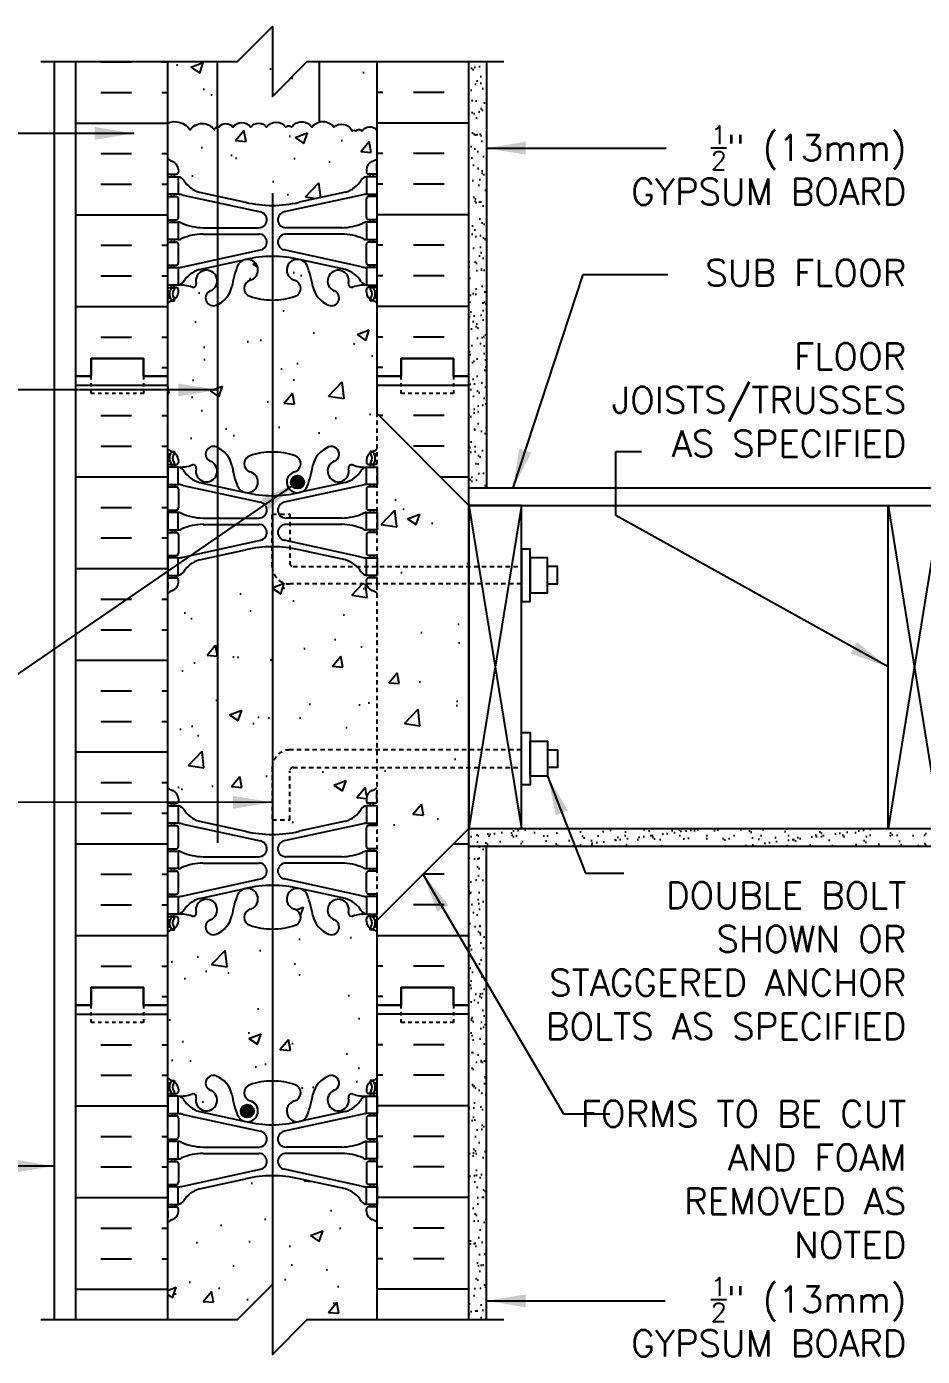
# Model space of a CAD drawing. Header units: inches. Extents: x 83.5 to 145.7, y 50.8 to 140.6.
# Drawn here: x 98.85 to 124.49, y 85.54 to 123.6 of the extents above; entities that cross this region are included whole.
import ezdxf

# ---------------------------------------------------------------- set-up
doc = ezdxf.new("R2010")
doc.units = ezdxf.units.IN
doc.header["$MEASUREMENT"] = 0
doc.linetypes.add('DASHED2', pattern=[0.375, 0.25, -0.125])
doc.linetypes.add('HIDDEN2', pattern=[0.1875, 0.125, -0.0625])
for name, color, linetype in [('HATCH', 12, 'Continuous'), ('LINE15', 9, 'Continuous'), ('LINE18', 9, 'Continuous'), ('line25', 2, 'Continuous'), ('LINE3', 3, 'Continuous'), ('LINE50', 5, 'Continuous'), ('LINE9', 9, 'Continuous'), ('TEXT', 4, 'Continuous'), ('Web_Edge', 9, 'Continuous')]:
    doc.layers.add(name, color=color, linetype=linetype)
doc.styles.add('DIM', font='romans.shx', dxfattribs={"width": 0.7})
doc.styles.add('ROMANS', font='romans.shx', dxfattribs={"height": 0.75})
doc.dimstyles.new('ext_12', dxfattribs={"dimscale": 12, "dimtxt": 0.09375, "dimasz": 0.09375, "dimexe": 0.09375, "dimexo": 0.0625, "dimgap": 0.0625, "dimtad": 1, "dimdec": 1, "dimzin": 3, "dimdsep": 46, "dimlunit": 4, "dimtxsty": 'DIM', "dimcen": 0.09, "dimdle": 0.09375, "dimclrt": 4, "dimadec": 0, "dimazin": 0, "dimtfac": 1, "dimtdec": 1, "dimtmove": 2, "dimatfit": 3, "dimfxl": 1, "dimfrac": 2, "dimtolj": 1, "dimtzin": 0, "dimarcsym": 0})
pattern_1 = [(37.5, (0.42094, -19.7212), (-0.0157483, 0.48170594), [0, -0.38, 0, -0.425, 0, -0.40625]), (7.5, (0.42094, -19.7212), (0.4424442, 0.7055365), [0, -0.205, 0, -0.3425, 0, -0.13125]), (327.5, (0.11344, -19.7212), (0.7785355, 0.0014148), [0, -0.125, 0, -0.45, 0, -0.5875]), (317.5, (0.11344, -19.7212), (0.7515317, 0.219419), [0, -0.0625, 0, -0.295, 0, -0.3375])]

msp = doc.modelspace()

# ---------------------------------------------------------------- hatches: boundary and pattern name
at = {"layer": 'HATCH'}
h = msp.add_hatch(dxfattribs=at)
h.set_pattern_fill('AR-CONC', color=256, scale=0.5)
h.paths.add_polyline_path([(108.421, 119.208, -0.188973), (108.577, 119.303), (108.682, 119.303), (108.682, 119.373), (108.635, 119.373, -0.414214), (108.572, 119.435), (108.572, 119.503, -0.317837), (108.739, 119.739, 0.082415), (108.882, 119.818), (108.882, 120.624, 0.535137), (108.446, 120.609, 0.520567), (108.275, 120.609, 0.520567), (108.165, 120.609, 0.520567), (107.639, 120.72, 0.520567), (107.014, 120.72, 0.520567), (106.427, 120.72, 0.520567), (106.268, 120.72, 0.520567), (105.717, 120.72, 0.520567), (105.264, 120.72, 0.520567), (104.75, 120.72, 0.520567), (104.346, 120.72, 0.520567), (104.224, 120.646, 0.520567), (103.526, 120.646, 0.34551), (102.882, 120.842), (102.882, 119.818, 0.082415), (103.025, 119.739, -0.317837), (103.192, 119.503), (103.192, 119.435, -0.414214), (103.13, 119.373), (103.082, 119.373), (103.082, 119.303), (103.187, 119.303, -0.188973), (103.343, 119.208, 0.196323), (103.792, 118.862), (105.114, 118.571, 0.057795), (105.882, 118.482, 0.057795), (106.65, 118.571), (107.972, 118.862, 0.196323)])
h.paths.add_polyline_path([(105.882, 123.599), (104.882, 122.599), (102.882, 122.599), (102.882, 120.842, -0.34551), (103.526, 120.646, -0.520567), (104.224, 120.646, -0.520567), (104.346, 120.72, -0.520567), (104.75, 120.72, -0.520567), (105.264, 120.72, -0.520567), (105.717, 120.72, -0.520567), (106.268, 120.72, -0.520567), (106.427, 120.72, -0.520567), (107.014, 120.72, -0.520567), (107.639, 120.72, -0.520567), (108.165, 120.609, -0.520567), (108.275, 120.609, -0.520567), (108.446, 120.609, -0.535137), (108.882, 120.624), (108.882, 122.599), (106.882, 122.599), (105.882, 121.599)])
h = msp.add_hatch(dxfattribs=at)
h.set_pattern_fill('AR-SAND', color=256, scale=0.25, style=0)
h.set_pattern_definition(pattern_1)
h.paths.add_polyline_path([(112.007, 122.599), (111.507, 122.599), (111.507, 113.599), (111.507, 110.399), (112.007, 110.399)])
h = msp.add_hatch(dxfattribs=at)
h.set_pattern_fill('AR-CONC', color=256, scale=0.5)
h.paths.add_polyline_path([(108.882, 112.524), (108.882, 115.688, 0.064398), (108.772, 115.754), (108.682, 115.754), (108.682, 115.796, -0.249069), (108.572, 116.003), (108.572, 116.07, -0.414214), (108.635, 116.133), (108.682, 116.133), (108.682, 116.203), (108.577, 116.203, 0.10046), (108.183, 116.146, -0.601435), (108.064, 116.251, 2.182095), (107.654, 116.038, -1), (107.49, 115.629, -0.24438), (107.042, 116.15, 0.053157), (106.876, 116.764, 0.223253), (106.676, 116.929), (106.656, 116.933, 0.955472), (106.518, 116.34, -0.735593), (106.531, 115.882, -0.082755), (105.882, 115.774, -0.082755), (105.233, 115.882, -0.735593), (105.246, 116.34, 0.955472), (105.108, 116.933), (105.088, 116.929, 0.223253), (104.888, 116.764, 0.053157), (104.722, 116.15, -0.24438), (104.274, 115.629, -1), (104.11, 116.038, 2.182095), (103.7, 116.251, -0.601435), (103.581, 116.146, 0.10046), (103.187, 116.203), (103.082, 116.203), (103.082, 116.133), (103.13, 116.133, -0.414214), (103.192, 116.07), (103.192, 116.003, -0.249069), (103.082, 115.796), (103.082, 115.754), (102.992, 115.754, 0.064398), (102.882, 115.688), (102.882, 113.599), (102.882, 111.51, 0.064398), (102.992, 111.444), (103.082, 111.444), (103.082, 111.402, -0.249069), (103.192, 111.195), (103.192, 111.128, -0.414214), (103.13, 111.065), (103.082, 111.065), (103.082, 110.995), (103.187, 110.995, 0.10046), (103.581, 111.052, -0.601435), (103.7, 110.948, 2.182095), (104.11, 111.16, -1), (104.274, 111.569, -0.24438), (104.722, 111.048, 0.053157), (104.888, 110.434, 0.223253), (105.088, 110.269), (105.108, 110.265, 0.955472), (105.246, 110.858, -0.735593), (105.233, 111.316, -0.082755), (105.882, 111.425, -0.082755), (106.531, 111.316, -0.735593), (106.518, 110.858, 0.955472), (106.656, 110.265), (106.676, 110.269, 0.223253), (106.876, 110.434, 0.053157), (107.042, 111.048, -0.24438), (107.49, 111.569, -1), (107.654, 111.16, 2.182095), (108.064, 110.948, -0.601435), (108.183, 111.052, 0.10046), (108.577, 110.995), (108.682, 110.995), (108.682, 111.065), (108.635, 111.065, -0.414214), (108.572, 111.128), (108.572, 111.195, -0.249069), (108.682, 111.402), (108.682, 111.444), (108.772, 111.444, 0.064398), (108.882, 111.51)])
h = msp.add_hatch(dxfattribs=at)
h.set_pattern_fill('INSUL', color=256, scale=7, style=0)
h.set_pattern_definition([(0, (-2823.2796, -301.4104), (0, 2.625), []), (0, (-2823.2796, -300.5354), (0, 2.625), [0.875, -0.875]), (0, (-2823.2796, -299.6604), (0, 2.625), [0.875, -0.875])])
h.paths.add_polyline_path([(100.257, 95.599), (100.695, 95.599), (100.695, 96.099), (102.195, 96.099), (102.195, 95.599), (102.882, 95.599), (102.882, 113.599), (102.195, 113.599), (102.195, 114.099), (100.695, 114.099), (100.695, 113.599), (100.257, 113.599)])
h = msp.add_hatch(dxfattribs=at)
h.set_pattern_fill('INSUL', color=256, scale=7, style=0)
h.set_pattern_definition([(180, (3035.0436, -301.4104), (0, 2.625), []), (180, (3035.0436, -300.5354), (0, 2.625), [0.875, -0.875]), (180, (3035.0436, -299.6604), (0, 2.625), [0.875, -0.875])])
h.paths.add_polyline_path([(111.507, 100.649), (108.882, 98.024), (108.882, 95.599), (109.57, 95.599), (109.57, 96.099), (111.07, 96.099), (111.07, 95.599), (111.507, 95.599)])
h.paths.add_polyline_path([(108.882, 112.524), (111.507, 109.899), (111.507, 113.599), (111.07, 113.599), (111.07, 114.099), (109.57, 114.099), (109.57, 113.599), (108.882, 113.599)])
h = msp.add_hatch(dxfattribs=at)
h.set_pattern_fill('AR-CONC', color=256, scale=0.5, style=0)
h.set_pattern_definition([(50, (-24.542, -49.9902), (3.5863, -0.31376), [0.375, -4.125]), (355, (-24.542, -49.99), (-0.693757, 3.76096), [0.3, -3.3]), (100.4514, (-24.243, -50.0163), (2.892547, 3.4472), [0.3187, -3.50571]), (46.1842, (-24.542, -48.99), (5.336205, -0.827595), [0.5625, -6.1875]), (96.6356, (-24.0973, -49.059), (4.67331, 4.87059), [0.47805, -5.25856]), (351.1842, (-24.542, -48.99), (4.67331, 4.8706), [0.45, -4.95]), (21, (-24.042, -49.2402), (2.984535, -2.013094), [0.375, -4.125]), (326, (-24.042, -49.24), (1.216577, 3.62575), [0.3, -3.3]), (71.4514, (-23.7933, -49.408), (4.201113, 1.61265), [0.3187, -3.50571]), (37.5, (-24.542, -49.9902), (0.060799, 1.664469), [0, -3.26, 0, -3.35, 0, -3.3125]), (7.5, (-24.542, -49.9902), (1.315348, 1.972059), [0, -1.91, 0, -3.185, 0, -1.2625]), (327.5, (-25.657, -49.9902), (2.669112, -0.112774), [0, -1.25, 0, -3.9, 0, -5.175]), (317.5, (-26.157, -49.9902), (2.91593, 0.500525), [0, -1.625, 0, -2.59, 0, -3.675])])
h.paths.add_polyline_path([(111.507, 107.337), (108.882, 107.337), (108.882, 103.212), (111.507, 103.212)])
h.paths.add_polyline_path([(111.507, 101.774), (111.507, 102.712), (108.882, 102.712), (108.882, 99.149)])
h.paths.add_polyline_path([(108.882, 111.399), (108.882, 107.837), (111.507, 107.837), (111.507, 108.774)])
h = msp.add_hatch(dxfattribs=at)
h.set_pattern_fill('AR-CONC', color=256, scale=0.5)
h.paths.add_polyline_path([(108.882, 89.38, 0.082415), (108.739, 89.46, -0.317837), (108.572, 89.695), (108.572, 89.763, -0.414214), (108.635, 89.825), (108.682, 89.825), (108.682, 89.895), (108.577, 89.895, -0.188973), (108.421, 89.99, 0.196323), (107.972, 90.336), (106.65, 90.627, 0.057795), (105.882, 90.716, 0.057795), (105.114, 90.627), (103.792, 90.336, 0.196323), (103.343, 89.99, -0.188973), (103.187, 89.895), (103.082, 89.895), (103.082, 89.825), (103.13, 89.825, -0.414214), (103.192, 89.763), (103.192, 89.695, -0.317837), (103.025, 89.46, 0.082415), (102.882, 89.38), (102.882, 86.599), (104.882, 86.599), (105.882, 87.599), (105.882, 85.599), (106.882, 86.599), (108.882, 86.599)])
h.paths.add_polyline_path([(108.882, 97.688, 0.064398), (108.772, 97.754), (108.682, 97.754), (108.682, 97.796, -0.249069), (108.572, 98.003), (108.572, 98.07, -0.414214), (108.635, 98.133), (108.682, 98.133), (108.682, 98.203), (108.577, 98.203, 0.10046), (108.183, 98.146, -0.601435), (108.064, 98.251, 2.182095), (107.654, 98.038, -1), (107.49, 97.629, -0.24438), (107.042, 98.15, 0.053157), (106.876, 98.764, 0.223253), (106.676, 98.929), (106.656, 98.933, 0.955472), (106.518, 98.34, -0.735593), (106.531, 97.882, -0.082755), (105.882, 97.774, -0.082755), (105.233, 97.882, -0.735593), (105.246, 98.34, 0.955472), (105.108, 98.933), (105.088, 98.929, 0.223253), (104.888, 98.764, 0.053157), (104.722, 98.15, -0.24438), (104.274, 97.629, -1), (104.11, 98.038, 2.182095), (103.7, 98.251, -0.601435), (103.581, 98.146, 0.10046), (103.187, 98.203), (103.082, 98.203), (103.082, 98.133), (103.13, 98.133, -0.414214), (103.192, 98.07), (103.192, 98.003, -0.249069), (103.082, 97.796), (103.082, 97.754), (102.992, 97.754, 0.064398), (102.882, 97.688), (102.882, 95.599), (102.882, 93.51, 0.064398), (102.992, 93.444), (103.082, 93.444), (103.082, 93.402, -0.249069), (103.192, 93.195), (103.192, 93.128, -0.414214), (103.13, 93.065), (103.082, 93.065), (103.082, 92.995), (103.187, 92.995, 0.10046), (103.581, 93.052, -0.601435), (103.7, 92.948, 2.182095), (104.11, 93.16, -1), (104.274, 93.569, -0.24438), (104.722, 93.048, 0.053157), (104.888, 92.434, 0.223253), (105.088, 92.269), (105.108, 92.265, 0.955472), (105.246, 92.858, -0.735593), (105.233, 93.316, -0.082755), (105.882, 93.425, -0.082755), (106.531, 93.316, -0.735593), (106.518, 92.858, 0.955472), (106.656, 92.265), (106.676, 92.269, 0.223253), (106.876, 92.434, 0.053157), (107.042, 93.048, -0.24438), (107.49, 93.569, -1), (107.654, 93.16, 2.182095), (108.064, 92.948, -0.601435), (108.183, 93.052, 0.10046), (108.577, 92.995), (108.682, 92.995), (108.682, 93.065), (108.635, 93.065, -0.414214), (108.572, 93.128), (108.572, 93.195, -0.249069), (108.682, 93.402), (108.682, 93.444), (108.772, 93.444, 0.064398), (108.882, 93.51), (108.882, 95.599)])
h.paths.add_polyline_path([(105.879, 102.399, -0.414214), (106.379, 102.899), (108.882, 102.899), (108.882, 107.38, 0.082415), (108.739, 107.46, -0.267415), (108.576, 107.649), (106.379, 107.649, -0.414214), (105.879, 108.149), (105.879, 108.716, 0.057533), (105.114, 108.627), (103.792, 108.336, 0.196323), (103.343, 107.99, -0.188973), (103.187, 107.895), (103.082, 107.895), (103.082, 107.825), (103.13, 107.825, -0.414214), (103.192, 107.763), (103.192, 107.695, -0.317837), (103.025, 107.46, 0.082415), (102.882, 107.38), (102.882, 101.818, 0.082415), (103.025, 101.739, -0.317837), (103.192, 101.503), (103.192, 101.435, -0.414214), (103.13, 101.373), (103.082, 101.373), (103.082, 101.303), (103.187, 101.303, -0.188973), (103.343, 101.208, 0.196323), (103.792, 100.862), (105.114, 100.571, 0.057795), (105.882, 100.482, 0.057795), (106.65, 100.571), (107.972, 100.862, 0.196323), (108.421, 101.208, -0.188973), (108.577, 101.303), (108.682, 101.303), (108.682, 101.373), (108.635, 101.373, -0.414214), (108.572, 101.435), (108.572, 101.503, -0.317837), (108.739, 101.739, 0.082415), (108.882, 101.818), (108.882, 102.399), (106.479, 102.399, 0.414214), (106.379, 102.299), (106.379, 100.899), (105.879, 100.899)])
h = msp.add_hatch(dxfattribs=at)
h.set_pattern_fill('AR-SAND', color=256, scale=0.25, style=0)
h.set_pattern_definition(pattern_1)
h.paths.add_polyline_path([(111.507, 100.649), (111.507, 100.149), (127.663, 100.149), (127.663, 100.649)])
h = msp.add_hatch(dxfattribs=at)
h.set_pattern_fill('AR-SAND', color=256, scale=0.25, style=0)
h.set_pattern_definition(pattern_1)
h.paths.add_polyline_path([(112.007, 100.149), (111.507, 100.149), (111.507, 95.599), (111.507, 86.599), (112.007, 86.599)])
at = {"layer": 'LINE3'}
for points in [[(106.413, 110.565, 1), (106.788, 110.565, 1)], [(104.976, 92.565, 1), (105.351, 92.565, 1)]]:
    msp.add_hatch(color=256, dxfattribs=at).paths.add_polyline_path(points)

# ---------------------------------------------------------------- linework, layer by layer
at = {"layer": 'HATCH'}
for p, q in [((100.97, 122.59), (101.845, 122.59)), ((102.72, 122.59), (102.882, 122.59)), ((109.044, 122.59), (108.882, 122.59)), ((110.794, 122.59), (109.919, 122.59)), ((100.97, 121.715), (101.845, 121.715)), ((102.72, 121.715), (102.882, 121.715)), ((109.044, 121.715), (108.882, 121.715)), ((110.794, 121.715), (109.919, 121.715)), ((100.257, 120.84), (102.882, 120.84)), ((111.507, 120.84), (108.882, 120.84)), ((100.97, 119.965), (101.845, 119.965)), ((102.72, 119.965), (102.882, 119.965)), ((109.044, 119.965), (108.882, 119.965)), ((110.794, 119.965), (109.919, 119.965)), ((100.97, 119.09), (101.845, 119.09)), ((102.72, 119.09), (102.882, 119.09)), ((109.044, 119.09), (108.882, 119.09)), ((110.794, 119.09), (109.919, 119.09)), ((100.257, 118.215), (102.882, 118.215)), ((111.507, 118.215), (108.882, 118.215)), ((100.97, 117.34), (101.845, 117.34)), ((102.72, 117.34), (102.882, 117.34)), ((109.044, 117.34), (108.882, 117.34)), ((110.794, 117.34), (109.919, 117.34)), ((100.97, 116.465), (101.845, 116.465)), ((102.72, 116.465), (102.882, 116.465)), ((109.044, 116.465), (108.882, 116.465)), ((110.794, 116.465), (109.919, 116.465)), ((100.257, 115.59), (102.882, 115.59)), ((111.507, 115.59), (108.882, 115.59)), ((100.97, 114.715), (101.845, 114.715)), ((102.72, 114.715), (102.882, 114.715)), ((109.044, 114.715), (108.882, 114.715)), ((110.794, 114.715), (109.919, 114.715)), ((102.72, 113.84), (102.882, 113.84)), ((109.044, 113.84), (108.882, 113.84)), ((125.007, 109.899), (123.507, 100.649)), ((123.507, 109.899), (125.007, 100.649)), ((100.257, 95.34), (102.882, 95.34)), ((111.507, 95.34), (108.882, 95.34)), ((100.97, 94.465), (101.845, 94.465)), ((102.72, 94.465), (102.882, 94.465)), ((109.044, 94.465), (108.882, 94.465)), ((110.794, 94.465), (109.919, 94.465)), ((100.97, 93.59), (101.845, 93.59)), ((102.72, 93.59), (102.882, 93.59)), ((109.044, 93.59), (108.882, 93.59)), ((110.794, 93.59), (109.919, 93.59)), ((100.257, 92.715), (102.882, 92.715)), ((111.507, 92.715), (108.882, 92.715)), ((100.97, 91.84), (101.845, 91.84)), ((102.72, 91.84), (102.882, 91.84)), ((109.044, 91.84), (108.882, 91.84)), ((110.794, 91.84), (109.919, 91.84)), ((100.97, 90.965), (101.845, 90.965)), ((102.72, 90.965), (102.882, 90.965)), ((109.044, 90.965), (108.882, 90.965)), ((110.794, 90.965), (109.919, 90.965)), ((100.257, 90.09), (102.882, 90.09)), ((111.507, 90.09), (108.882, 90.09)), ((100.97, 89.215), (101.845, 89.215)), ((102.72, 89.215), (102.882, 89.215)), ((109.044, 89.215), (108.882, 89.215)), ((110.794, 89.215), (109.919, 89.215)), ((100.97, 88.34), (101.845, 88.34)), ((102.72, 88.34), (102.882, 88.34)), ((109.044, 88.34), (108.882, 88.34)), ((110.794, 88.34), (109.919, 88.34)), ((100.257, 87.465), (102.882, 87.465)), ((111.507, 87.465), (108.882, 87.465))]:
    msp.add_line(p, q, dxfattribs=at)
at = {"layer": 'HATCH', "linetype": 'Continuous'}
for p, q in [((111.507, 109.899), (113.007, 100.649)), ((113.007, 109.899), (111.507, 100.649))]:
    msp.add_line(p, q, dxfattribs=at)
at = {"layer": 'HATCH'}
msp.add_lwpolyline([(102.877, 120.84, -0.348494), (103.526, 120.646, -0.520567), (104.224, 120.646, -0.520567), (104.346, 120.72, -0.520567), (104.75, 120.72, -0.520567), (105.264, 120.72, -0.520567), (105.717, 120.72, -0.520567), (106.268, 120.72, -0.520567), (106.427, 120.72, -0.520567), (107.014, 120.72, -0.520567), (107.639, 120.72, -0.520567), (108.165, 120.609, -0.520567), (108.275, 120.609, -0.520567), (108.446, 120.609, -0.520567), (108.875, 120.634)], format="xyb", dxfattribs=at)
at = {"layer": 'LINE15', "linetype": 'HIDDEN2'}
for points in [[(106.379, 107.649, -0.414214), (105.879, 108.149), (105.879, 109.649), (106.379, 109.649), (106.379, 108.249, 0.414214), (106.479, 108.149)], [(106.379, 102.899, 0.414214), (105.879, 102.399), (105.879, 100.899), (106.379, 100.899), (106.379, 102.299, -0.414214), (106.479, 102.399)]]:
    msp.add_lwpolyline(points, format="xyb", dxfattribs=at)
for points in [[(106.479, 108.149), (113.007, 108.149)], [(113.007, 107.649), (106.379, 107.649)], [(113.007, 102.899), (106.379, 102.899)], [(106.479, 102.399), (113.007, 102.399)]]:
    msp.add_lwpolyline(points, dxfattribs=at)
at = {"layer": 'LINE18'}
for points in [[(113.007, 107.149), (113.257, 107.149), (113.257, 108.649), (113.007, 108.649)], [(113.257, 107.399), (113.757, 107.399), (113.757, 108.399), (113.257, 108.399)], [(113.007, 103.399), (113.257, 103.399), (113.257, 101.899), (113.007, 101.899)], [(113.257, 103.149), (113.757, 103.149), (113.757, 102.149), (113.257, 102.149)]]:
    msp.add_lwpolyline(points, close=True, dxfattribs=at)
for points in [[(113.757, 107.649), (114.038, 107.649), (114.038, 108.149), (113.757, 108.149)], [(113.757, 102.899), (114.038, 102.899), (114.038, 102.399), (113.757, 102.399)]]:
    msp.add_lwpolyline(points, dxfattribs=at)
at = {"layer": 'line25'}
for p, q in [((102.882, 122.599), (102.882, 113.599)), ((108.882, 112.524), (108.882, 122.599)), ((102.882, 113.599), (102.882, 95.599)), ((111.507, 109.899), (108.882, 112.524)), ((111.507, 109.899), (127.663, 109.899)), ((111.507, 109.899), (111.507, 100.649)), ((123.507, 100.649), (123.507, 109.899)), ((111.507, 108.149), (111.507, 107.399)), ((111.507, 100.649), (108.882, 98.024)), ((111.507, 100.649), (127.663, 100.649)), ((111.507, 100.649), (114.507, 100.649)), ((108.882, 95.599), (108.882, 98.024)), ((102.882, 95.599), (102.882, 86.599)), ((108.882, 86.599), (108.882, 95.599))]:
    msp.add_line(p, q, dxfattribs=at)
msp.add_lwpolyline([(111.507, 100.649), (113.007, 100.649), (113.007, 109.899), (111.507, 109.899)], close=True, dxfattribs=at)
at = {"layer": 'LINE3'}
for p, q in [((104.312, 120.664), (104.312, 122.599)), ((107.233, 120.87), (107.233, 122.599)), ((104.312, 120.664), (104.312, 100.243)), ((105.882, 118.837), (105.882, 107.399)), ((105.882, 107.399), (105.882, 101.399)), ((105.882, 101.399), (105.882, 87.599))]:
    msp.add_line(p, q, dxfattribs=at)
for centre in [(106.6, 110.565), (105.164, 92.565)]:
    msp.add_circle(centre, 0.188, dxfattribs=at)
at = {"layer": 'LINE50'}
for p, q in [((100.257, 113.599), (100.257, 122.599)), ((111.507, 113.599), (111.507, 122.599)), ((100.257, 95.599), (100.257, 113.599)), ((111.507, 107.399), (111.507, 113.599)), ((111.507, 95.599), (111.507, 110.399)), ((100.257, 86.599), (100.257, 95.599)), ((111.507, 86.599), (111.507, 95.599))]:
    msp.add_line(p, q, dxfattribs=at)
for points in [[(100.257, 113.599), (100.695, 113.599), (100.695, 114.099), (102.195, 114.099), (102.195, 113.599), (102.882, 113.599)], [(102.882, 113.599), (102.195, 113.599), (102.195, 114.099), (100.695, 114.099), (100.695, 113.599), (100.257, 113.599)], [(111.507, 113.599), (111.07, 113.599), (111.07, 114.099), (109.57, 114.099), (109.57, 113.599), (108.882, 113.599)], [(108.882, 113.599), (109.57, 113.599), (109.57, 114.099), (111.07, 114.099), (111.07, 113.599), (111.507, 113.599)], [(102.882, 95.599), (102.195, 95.599), (102.195, 96.099), (100.695, 96.099), (100.695, 95.599), (100.257, 95.599)], [(100.257, 95.599), (100.695, 95.599), (100.695, 96.099), (102.195, 96.099), (102.195, 95.599), (102.882, 95.599)], [(108.882, 95.599), (109.57, 95.599), (109.57, 96.099), (111.07, 96.099), (111.07, 95.599), (111.507, 95.599)], [(111.507, 95.599), (111.07, 95.599), (111.07, 96.099), (109.57, 96.099), (109.57, 95.599), (108.882, 95.599)]]:
    msp.add_lwpolyline(points, dxfattribs=at)
at = {"layer": 'LINE9'}
for p, q in [((99.632, 122.599), (99.632, 86.599)), ((112.007, 122.599), (112.007, 110.399)), ((111.507, 110.399), (127.663, 110.399)), ((111.507, 100.149), (127.663, 100.149)), ((112.007, 86.599), (112.007, 100.149))]:
    msp.add_line(p, q, dxfattribs=at)
at = {"layer": 'LINE9', "linetype": 'HIDDEN2'}
msp.add_line((108.882, 98.024), (108.882, 112.524), dxfattribs=at)
at = {"layer": 'LINE9'}
for points in [[(99.257, 122.599), (104.882, 122.599), (105.882, 123.599), (105.882, 121.599), (106.882, 122.599), (112.507, 122.599)], [(99.257, 86.599), (104.882, 86.599), (105.882, 87.599), (105.882, 85.599), (106.882, 86.599), (112.507, 86.599)]]:
    msp.add_lwpolyline(points, dxfattribs=at)
at = {"layer": 'LINE9', "linetype": 'DASHED2', "ltscale": 0.15}
for points in [[(102.195, 113.599), (102.195, 113.599), (102.195, 113.099), (100.695, 113.099), (100.695, 113.599), (100.695, 113.599)], [(102.195, 113.599), (102.195, 113.599), (102.195, 113.099), (100.695, 113.099), (100.695, 113.599), (100.695, 113.599)], [(111.07, 113.599), (111.07, 113.599), (111.07, 113.099), (109.57, 113.099), (109.57, 113.599), (109.57, 113.599)], [(111.07, 113.599), (111.07, 113.599), (111.07, 113.099), (109.57, 113.099), (109.57, 113.599), (109.57, 113.599)], [(102.195, 95.599), (102.195, 95.599), (102.195, 95.099), (100.695, 95.099), (100.695, 95.599), (100.695, 95.599)], [(102.195, 95.599), (102.195, 95.599), (102.195, 95.099), (100.695, 95.099), (100.695, 95.599), (100.695, 95.599)], [(111.07, 95.599), (111.07, 95.599), (111.07, 95.099), (109.57, 95.099), (109.57, 95.599), (109.57, 95.599)], [(111.07, 95.599), (111.07, 95.599), (111.07, 95.099), (109.57, 95.099), (109.57, 95.599), (109.57, 95.599)]]:
    msp.add_lwpolyline(points, dxfattribs=at)
at = {"layer": 'TEXT'}
msp.add_line((115.716, 111.439), (116.447, 111.439), dxfattribs=at)
at = {"layer": 'Web_Edge'}
for p, q in [((102.892, 119.493), (102.892, 119.679)), ((103.192, 119.503), (103.192, 119.435)), ((108.572, 119.503), (108.572, 119.435)), ((108.872, 119.493), (108.872, 119.679)), ((102.882, 119.373), (103.13, 119.373)), ((102.992, 119.303), (102.992, 119.373)), ((103.082, 119.303), (103.082, 119.373)), ((108.882, 119.373), (108.635, 119.373)), ((108.682, 119.303), (108.682, 119.373)), ((108.772, 119.303), (108.772, 119.373)), ((102.882, 118.733), (103.13, 118.733)), ((102.992, 118.733), (102.992, 118.803)), ((103.082, 118.733), (103.082, 118.803)), ((103.331, 118.779), (105.542, 118.298)), ((103.792, 118.862), (105.114, 118.571)), ((108.433, 118.779), (106.222, 118.298)), ((107.972, 118.862), (106.65, 118.571)), ((108.882, 118.733), (108.635, 118.733)), ((108.682, 118.733), (108.682, 118.803)), ((108.772, 118.733), (108.772, 118.803)), ((103.192, 118.135), (103.192, 118.67)), ((108.572, 118.135), (108.572, 118.67)), ((102.882, 118.073), (103.13, 118.073)), ((102.992, 118.003), (102.992, 118.073)), ((103.082, 118.003), (103.082, 118.073)), ((108.882, 118.073), (108.635, 118.073)), ((108.682, 118.003), (108.682, 118.073)), ((108.772, 118.003), (108.772, 118.073)), ((103.897, 117.843), (105.493, 117.843)), ((103.897, 117.663), (105.493, 117.663)), ((107.867, 117.843), (106.271, 117.843)), ((107.867, 117.663), (106.271, 117.663)), ((102.882, 117.433), (103.13, 117.433)), ((102.992, 117.433), (102.992, 117.503)), ((103.082, 117.433), (103.082, 117.503)), ((103.192, 116.835), (103.192, 117.37)), ((103.331, 116.727), (105.542, 117.208)), ((108.433, 116.727), (106.222, 117.208)), ((108.572, 116.835), (108.572, 117.37)), ((108.882, 117.433), (108.635, 117.433)), ((108.682, 117.433), (108.682, 117.503)), ((108.772, 117.433), (108.772, 117.503)), ((103.792, 116.644), (105.114, 116.935)), ((107.972, 116.644), (106.65, 116.935)), ((102.882, 116.773), (103.13, 116.773)), ((102.992, 116.703), (102.992, 116.773)), ((103.082, 116.703), (103.082, 116.773)), ((108.882, 116.773), (108.635, 116.773)), ((108.682, 116.703), (108.682, 116.773)), ((108.772, 116.703), (108.772, 116.773)), ((102.882, 116.133), (103.13, 116.133)), ((102.992, 116.133), (102.992, 116.203)), ((103.082, 116.133), (103.082, 116.203)), ((103.192, 116.003), (103.192, 116.07)), ((108.572, 116.003), (108.572, 116.07)), ((108.882, 116.133), (108.635, 116.133)), ((108.682, 116.133), (108.682, 116.203)), ((108.772, 116.133), (108.772, 116.203)), ((102.882, 116.033), (102.924, 116.033)), ((102.992, 115.754), (103.082, 115.754)), ((103.082, 115.754), (103.082, 115.796)), ((108.682, 115.754), (108.682, 115.796)), ((108.772, 115.754), (108.682, 115.754)), ((108.882, 116.033), (108.84, 116.033)), ((102.882, 111.165), (102.924, 111.165)), ((102.992, 111.444), (103.082, 111.444)), ((103.082, 111.444), (103.082, 111.402)), ((103.192, 111.195), (103.192, 111.128)), ((108.572, 111.195), (108.572, 111.128)), ((108.772, 111.444), (108.682, 111.444)), ((108.682, 111.444), (108.682, 111.402)), ((108.882, 111.165), (108.84, 111.165)), ((102.882, 111.065), (103.13, 111.065)), ((102.992, 111.065), (102.992, 110.995)), ((103.082, 111.065), (103.082, 110.995)), ((108.882, 111.065), (108.635, 111.065)), ((108.682, 111.065), (108.682, 110.995)), ((108.772, 111.065), (108.772, 110.995)), ((102.882, 110.425), (103.13, 110.425)), ((102.992, 110.495), (102.992, 110.425)), ((103.082, 110.495), (103.082, 110.425)), ((103.192, 110.363), (103.192, 109.828)), ((103.331, 110.471), (105.542, 109.99)), ((103.792, 110.554), (105.114, 110.264)), ((108.433, 110.471), (106.222, 109.99)), ((107.972, 110.554), (106.65, 110.264)), ((108.572, 110.363), (108.572, 109.828)), ((108.882, 110.425), (108.635, 110.425)), ((108.682, 110.495), (108.682, 110.425)), ((108.772, 110.495), (108.772, 110.425)), ((102.882, 109.765), (103.13, 109.765)), ((102.992, 109.765), (102.992, 109.695)), ((103.082, 109.765), (103.082, 109.695)), ((108.882, 109.765), (108.635, 109.765)), ((108.682, 109.765), (108.682, 109.695)), ((108.772, 109.765), (108.772, 109.695)), ((103.897, 109.535), (105.493, 109.535)), ((103.897, 109.355), (105.493, 109.355)), ((107.867, 109.535), (106.271, 109.535)), ((107.867, 109.355), (106.271, 109.355)), ((102.882, 109.125), (103.13, 109.125)), ((102.992, 109.195), (102.992, 109.125)), ((103.082, 109.195), (103.082, 109.125)), ((103.192, 109.063), (103.192, 108.528)), ((103.331, 108.419), (105.542, 108.901)), ((108.433, 108.419), (106.222, 108.901)), ((108.572, 109.063), (108.572, 108.528)), ((108.882, 109.125), (108.635, 109.125)), ((108.682, 109.195), (108.682, 109.125)), ((108.772, 109.195), (108.772, 109.125)), ((102.882, 108.465), (103.13, 108.465)), ((102.992, 108.465), (102.992, 108.395)), ((103.082, 108.465), (103.082, 108.395)), ((103.792, 108.336), (105.114, 108.627)), ((107.972, 108.336), (106.65, 108.627)), ((108.882, 108.465), (108.635, 108.465)), ((108.682, 108.465), (108.682, 108.395)), ((108.772, 108.465), (108.772, 108.395)), ((102.882, 107.825), (103.13, 107.825)), ((102.892, 107.705), (102.892, 107.519)), ((102.992, 107.895), (102.992, 107.825)), ((103.082, 107.895), (103.082, 107.825)), ((103.192, 107.695), (103.192, 107.763)), ((108.572, 107.695), (108.572, 107.763)), ((108.882, 107.825), (108.635, 107.825)), ((108.682, 107.895), (108.682, 107.825)), ((108.772, 107.895), (108.772, 107.825)), ((108.872, 107.705), (108.872, 107.519)), ((102.892, 101.493), (102.892, 101.679)), ((108.872, 101.493), (108.872, 101.679)), ((102.882, 101.373), (103.13, 101.373)), ((102.992, 101.303), (102.992, 101.373)), ((103.082, 101.303), (103.082, 101.373)), ((103.192, 101.503), (103.192, 101.435)), ((108.572, 101.503), (108.572, 101.435)), ((108.882, 101.373), (108.635, 101.373)), ((108.682, 101.303), (108.682, 101.373)), ((108.772, 101.303), (108.772, 101.373)), ((103.792, 100.862), (105.114, 100.571)), ((107.972, 100.862), (106.65, 100.571)), ((102.882, 100.733), (103.13, 100.733)), ((102.992, 100.733), (102.992, 100.803)), ((103.082, 100.733), (103.082, 100.803)), ((103.192, 100.135), (103.192, 100.67)), ((103.331, 100.779), (105.542, 100.298)), ((108.433, 100.779), (106.222, 100.298)), ((108.572, 100.135), (108.572, 100.67)), ((108.882, 100.733), (108.635, 100.733)), ((108.682, 100.733), (108.682, 100.803)), ((108.772, 100.733), (108.772, 100.803)), ((102.882, 100.073), (103.13, 100.073)), ((102.992, 100.003), (102.992, 100.073)), ((103.082, 100.003), (103.082, 100.073)), ((103.897, 99.843), (105.493, 99.843)), ((107.867, 99.843), (106.271, 99.843)), ((108.882, 100.073), (108.635, 100.073)), ((108.682, 100.003), (108.682, 100.073)), ((108.772, 100.003), (108.772, 100.073)), ((102.882, 99.433), (103.13, 99.433)), ((102.992, 99.433), (102.992, 99.503)), ((103.082, 99.433), (103.082, 99.503)), ((103.192, 98.835), (103.192, 99.37)), ((103.897, 99.663), (105.493, 99.663)), ((107.867, 99.663), (106.271, 99.663)), ((108.572, 98.835), (108.572, 99.37)), ((108.882, 99.433), (108.635, 99.433)), ((108.682, 99.433), (108.682, 99.503)), ((108.772, 99.433), (108.772, 99.503)), ((103.331, 98.727), (105.542, 99.208)), ((108.433, 98.727), (106.222, 99.208)), ((102.882, 98.773), (103.13, 98.773)), ((102.992, 98.703), (102.992, 98.773)), ((103.082, 98.703), (103.082, 98.773)), ((103.792, 98.644), (105.114, 98.935)), ((107.972, 98.644), (106.65, 98.935)), ((108.882, 98.773), (108.635, 98.773)), ((108.682, 98.703), (108.682, 98.773)), ((108.772, 98.703), (108.772, 98.773)), ((102.992, 98.133), (102.992, 98.203)), ((103.082, 98.133), (103.082, 98.203)), ((108.682, 98.133), (108.682, 98.203)), ((108.772, 98.133), (108.772, 98.203)), ((102.882, 98.133), (103.13, 98.133)), ((102.882, 98.033), (102.924, 98.033)), ((103.192, 98.003), (103.192, 98.07)), ((108.572, 98.003), (108.572, 98.07)), ((108.882, 98.133), (108.635, 98.133)), ((108.882, 98.033), (108.84, 98.033)), ((102.992, 97.754), (103.082, 97.754)), ((103.082, 97.754), (103.082, 97.796)), ((108.682, 97.754), (108.682, 97.796)), ((108.772, 97.754), (108.682, 97.754)), ((102.992, 93.444), (103.082, 93.444)), ((103.082, 93.444), (103.082, 93.402)), ((108.682, 93.444), (108.682, 93.402)), ((108.772, 93.444), (108.682, 93.444)), ((102.882, 93.165), (102.924, 93.165)), ((102.882, 93.065), (103.13, 93.065)), ((102.992, 93.065), (102.992, 92.995)), ((103.082, 93.065), (103.082, 92.995)), ((103.192, 93.195), (103.192, 93.128)), ((108.572, 93.195), (108.572, 93.128)), ((108.882, 93.065), (108.635, 93.065)), ((108.682, 93.065), (108.682, 92.995)), ((108.772, 93.065), (108.772, 92.995)), ((108.882, 93.165), (108.84, 93.165)), ((102.992, 92.495), (102.992, 92.425)), ((103.082, 92.495), (103.082, 92.425)), ((103.792, 92.554), (105.114, 92.264)), ((107.972, 92.554), (106.65, 92.264)), ((108.682, 92.495), (108.682, 92.425)), ((108.772, 92.495), (108.772, 92.425)), ((102.882, 92.425), (103.13, 92.425)), ((103.192, 92.363), (103.192, 91.828)), ((103.331, 92.471), (105.542, 91.99)), ((108.433, 92.471), (106.222, 91.99)), ((108.572, 92.363), (108.572, 91.828)), ((108.882, 92.425), (108.635, 92.425)), ((102.882, 91.765), (103.13, 91.765)), ((102.992, 91.765), (102.992, 91.695)), ((103.082, 91.765), (103.082, 91.695)), ((108.882, 91.765), (108.635, 91.765)), ((108.682, 91.765), (108.682, 91.695)), ((108.772, 91.765), (108.772, 91.695)), ((103.897, 91.535), (105.493, 91.535)), ((103.897, 91.355), (105.493, 91.355)), ((107.867, 91.535), (106.271, 91.535)), ((107.867, 91.355), (106.271, 91.355)), ((102.882, 91.125), (103.13, 91.125)), ((102.992, 91.195), (102.992, 91.125)), ((103.082, 91.195), (103.082, 91.125)), ((103.192, 91.063), (103.192, 90.528)), ((108.572, 91.063), (108.572, 90.528)), ((108.882, 91.125), (108.635, 91.125)), ((108.682, 91.195), (108.682, 91.125)), ((108.772, 91.195), (108.772, 91.125)), ((103.331, 90.419), (105.542, 90.901)), ((103.792, 90.336), (105.114, 90.627)), ((108.433, 90.419), (106.222, 90.901)), ((107.972, 90.336), (106.65, 90.627)), ((102.882, 90.465), (103.13, 90.465)), ((102.992, 90.465), (102.992, 90.395)), ((103.082, 90.465), (103.082, 90.395)), ((108.882, 90.465), (108.635, 90.465)), ((108.682, 90.465), (108.682, 90.395)), ((108.772, 90.465), (108.772, 90.395)), ((102.882, 89.825), (103.13, 89.825)), ((102.992, 89.895), (102.992, 89.825)), ((103.082, 89.895), (103.082, 89.825)), ((108.882, 89.825), (108.635, 89.825)), ((108.682, 89.895), (108.682, 89.825)), ((108.772, 89.895), (108.772, 89.825)), ((102.892, 89.705), (102.892, 89.519)), ((103.192, 89.695), (103.192, 89.763)), ((108.572, 89.695), (108.572, 89.763)), ((108.872, 89.705), (108.872, 89.519))]:
    msp.add_line(p, q, dxfattribs=at)
for points in [[(102.887, 119.303), (103.187, 119.303), (103.187, 118.803), (102.887, 118.803)], [(108.877, 119.303), (108.577, 119.303), (108.577, 118.803), (108.877, 118.803)], [(102.887, 118.003), (103.187, 118.003), (103.187, 117.503), (102.887, 117.503)], [(108.877, 118.003), (108.577, 118.003), (108.577, 117.503), (108.877, 117.503)], [(102.887, 116.703), (103.187, 116.703), (103.187, 116.203), (102.887, 116.203)], [(108.877, 116.703), (108.577, 116.703), (108.577, 116.203), (108.877, 116.203)], [(102.887, 110.495), (103.187, 110.495), (103.187, 110.995), (102.887, 110.995)], [(108.877, 110.495), (108.577, 110.495), (108.577, 110.995), (108.877, 110.995)], [(102.887, 109.195), (103.187, 109.195), (103.187, 109.695), (102.887, 109.695)], [(108.877, 109.195), (108.577, 109.195), (108.577, 109.695), (108.877, 109.695)], [(102.887, 107.895), (103.187, 107.895), (103.187, 108.395), (102.887, 108.395)], [(108.877, 107.895), (108.577, 107.895), (108.577, 108.395), (108.877, 108.395)], [(102.887, 101.303), (103.187, 101.303), (103.187, 100.803), (102.887, 100.803)], [(108.877, 101.303), (108.577, 101.303), (108.577, 100.803), (108.877, 100.803)], [(102.887, 100.003), (103.187, 100.003), (103.187, 99.503), (102.887, 99.503)], [(108.877, 100.003), (108.577, 100.003), (108.577, 99.503), (108.877, 99.503)], [(102.887, 98.703), (103.187, 98.703), (103.187, 98.203), (102.887, 98.203)], [(108.877, 98.703), (108.577, 98.703), (108.577, 98.203), (108.877, 98.203)], [(102.887, 92.495), (103.187, 92.495), (103.187, 92.995), (102.887, 92.995)], [(108.877, 92.495), (108.577, 92.495), (108.577, 92.995), (108.877, 92.995)], [(102.887, 91.195), (103.187, 91.195), (103.187, 91.695), (102.887, 91.695)], [(108.877, 91.195), (108.577, 91.195), (108.577, 91.695), (108.877, 91.695)], [(102.887, 89.895), (103.187, 89.895), (103.187, 90.395), (102.887, 90.395)], [(108.877, 89.895), (108.577, 89.895), (108.577, 90.395), (108.877, 90.395)]]:
    msp.add_lwpolyline(points, close=True, dxfattribs=at)
for centre, radius, start, end in [((103.192, 120.21), 0.5, 231.6833, 250.5288), ((103.192, 120.21), 0.6, 238.8907, 238.927), ((102.872, 119.679), 0.02, 360, 58.927), ((102.872, 119.493), 0.02, 299.988, 360), ((102.942, 119.503), 0.25, 0, 70.5288), ((108.822, 119.503), 0.25, 109.4712, 180), ((108.572, 120.21), 0.5, 289.4712, 308.3167), ((108.892, 119.679), 0.02, 121.073, 180), ((108.892, 119.493), 0.02, 180, 240.012), ((108.572, 120.21), 0.6, 301.073, 301.1093), ((103.13, 119.435), 0.0625, 270, 0), ((103.144, 119.057), 0.25, 37.2777, 80.0823), ((103.991, 119.585), 0.75, 210.155, 254.5838), ((107.773, 119.585), 0.75, 285.4162, 329.845), ((108.62, 119.057), 0.25, 99.9177, 142.7223), ((108.635, 119.435), 0.0625, 180, 270), ((103.13, 118.67), 0.0625, 0, 90), ((103.096, 117.807), 1, 76.4291, 84.7991), ((108.668, 117.807), 1, 95.2009, 103.5709), ((108.635, 118.67), 0.0625, 90, 180), ((105.882, 121.838), 3.356, 256.7692, 270), ((105.882, 121.838), 3.356, 270, 283.2308), ((103.13, 118.135), 0.0625, 270, 0), ((103.183, 117.784), 0.219, 60.4937, 88.92), ((103.183, 117.784), 0.219, 60.4937, 88.92), ((103.927, 119.443), 1.6, 246.5673, 268.9203), ((103.927, 119.443), 1.6, 246.5673, 268.9203), ((105.493, 118.073), 0.23, 270, 77.6055), ((106.271, 118.073), 0.23, 102.3945, 270), ((107.837, 119.443), 1.6, 271.0797, 293.4327), ((107.837, 119.443), 1.6, 271.0797, 293.4327), ((108.581, 117.784), 0.219, 91.08, 119.5063), ((108.581, 117.784), 0.219, 91.08, 119.5063), ((108.635, 118.135), 0.0625, 180, 270), ((103.927, 116.063), 1.6, 91.0797, 113.4327), ((105.493, 117.433), 0.23, 282.3945, 90), ((106.271, 117.433), 0.23, 90, 257.6055), ((107.837, 116.063), 1.6, 66.5673, 88.9203), ((103.13, 117.37), 0.0625, 0, 90), ((103.183, 117.722), 0.219, 271.08, 299.5063), ((108.581, 117.722), 0.219, 240.4937, 268.92), ((108.635, 117.37), 0.0625, 90, 180), ((103.13, 116.835), 0.0625, 270, 0), ((105.164, 116.633), 0.305, 285.7253, 154.6218), ((105.882, 113.667), 3.356, 90, 103.2308), ((105.882, 113.667), 3.356, 76.7692, 90), ((106.6, 116.633), 0.305, 25.3782, 254.2747), ((108.635, 116.835), 0.0625, 180, 270), ((103.096, 117.699), 1, 275.2009, 283.5709), ((103.991, 115.921), 0.75, 105.4162, 149.845), ((103.997, 116.321), 0.305, 291.8037, 193.3205), ((107.685, 115.679), 3, 158.8016, 170.9727), ((104.079, 115.679), 3, 9.0273, 21.1984), ((107.767, 116.321), 0.305, 346.6795, 248.1963), ((107.773, 115.921), 0.75, 30.155, 74.5838), ((108.668, 117.699), 1, 256.4291, 264.7991), ((103.186, 115.948), 0.25, 137.5391, 219.8855), ((103.034, 116.087), 0.045, 317.5391, 137.5391), ((103.13, 116.07), 0.0625, 360, 90), ((103.144, 116.449), 0.25, 279.9177, 322.7223), ((103.243, 115.204), 1, 70.0933, 93.2121), ((103.613, 116.23), 0.09, 251.1349, 13.3205), ((103.997, 116.321), 0.745, 291.8037, 346.7348), ((105.311, 116.109), 0.24, 105.7253, 251.077), ((106.453, 116.109), 0.24, 288.923, 74.2747), ((107.767, 116.321), 0.745, 193.2652, 248.1963), ((108.151, 116.23), 0.09, 166.6795, 288.8651), ((108.521, 115.204), 1, 86.7879, 109.9067), ((108.62, 116.449), 0.25, 217.2777, 260.0823), ((108.635, 116.07), 0.0625, 90, 180), ((108.73, 116.087), 0.045, 42.4609, 222.4609), ((108.578, 115.948), 0.25, 320.1145, 42.4609), ((103.192, 115.296), 0.6, 114.9252, 121.1093), ((103.192, 115.296), 0.5, 109.4712, 128.3167), ((102.924, 116.013), 0.02, 345.8459, 90), ((102.931, 115.858), 0.02, 294.9252, 19.2084), ((103.028, 115.817), 0.045, 218.552, 40.8121), ((102.942, 116.003), 0.25, 289.4712, 360), ((103.186, 115.948), 0.16, 137.5391, 219.9999), ((104.192, 115.833), 0.22, 111.8037, 291.8037), ((105.882, 117.774), 2, 251.077, 270), ((105.882, 117.774), 2, 270, 288.923), ((107.572, 115.833), 0.22, 248.1963, 68.1963), ((108.822, 116.003), 0.25, 180, 250.5288), ((108.736, 115.817), 0.045, 139.1879, 321.448), ((108.578, 115.948), 0.16, 320.0001, 42.4609), ((108.572, 115.296), 0.5, 51.6833, 70.5288), ((108.833, 115.858), 0.02, 160.7916, 245.0748), ((108.84, 116.013), 0.02, 90, 194.1541), ((108.572, 115.296), 0.6, 58.8907, 65.0748), ((103.192, 111.902), 0.5, 231.6833, 250.5288), ((104.192, 111.365), 0.22, 68.1963, 248.1963), ((103.997, 110.877), 0.745, 13.2652, 68.1963), ((107.767, 110.877), 0.745, 111.8037, 166.7348), ((107.572, 111.365), 0.22, 291.8037, 111.8037), ((108.572, 111.902), 0.5, 289.4712, 308.3167), ((103.192, 111.902), 0.6, 238.8907, 245.0748), ((102.924, 111.185), 0.02, 270, 14.1541), ((103.186, 111.25), 0.25, 140.1145, 222.4609), ((102.931, 111.34), 0.02, 340.7916, 65.0748), ((103.028, 111.381), 0.045, 319.1879, 141.448), ((103.034, 111.111), 0.045, 222.4609, 42.4609), ((102.942, 111.195), 0.25, 0, 70.5288), ((103.186, 111.25), 0.16, 140.0001, 222.4609), ((103.13, 111.128), 0.0625, 270, 0), ((103.997, 110.877), 0.305, 166.6795, 68.1963), ((105.311, 111.089), 0.24, 108.923, 254.2747), ((105.882, 109.425), 2, 90, 108.923), ((105.882, 109.425), 2, 71.077, 90), ((106.453, 111.089), 0.24, 285.7253, 71.077), ((107.767, 110.877), 0.305, 111.8037, 13.3205), ((108.822, 111.195), 0.25, 109.4712, 180), ((108.635, 111.128), 0.0625, 180, 270), ((108.73, 111.111), 0.045, 137.5391, 317.5391), ((108.736, 111.381), 0.045, 38.552, 220.8121), ((108.578, 111.25), 0.16, 317.5391, 39.9999), ((108.578, 111.25), 0.25, 317.5391, 39.8855), ((108.833, 111.34), 0.02, 114.9252, 199.2084), ((108.84, 111.185), 0.02, 165.8459, 270), ((108.572, 111.902), 0.6, 294.9252, 301.1093), ((103.243, 111.994), 1, 266.7879, 289.9067), ((103.144, 110.749), 0.25, 37.2777, 80.0823), ((103.991, 111.277), 0.75, 210.155, 254.5838), ((103.613, 110.968), 0.09, 346.6795, 108.8651), ((107.685, 111.519), 3, 189.0273, 201.1984), ((105.164, 110.565), 0.305, 205.3782, 74.2747), ((106.6, 110.565), 0.305, 105.7253, 334.6218), ((104.079, 111.519), 3, 338.8016, 350.9727), ((107.773, 111.277), 0.75, 285.4162, 329.845), ((108.151, 110.968), 0.09, 71.1349, 193.3205), ((108.521, 111.994), 1, 250.0933, 273.2121), ((108.62, 110.749), 0.25, 99.9177, 142.7223), ((103.13, 110.363), 0.0625, 0, 90), ((103.096, 109.499), 1, 76.4291, 84.7991), ((108.668, 109.499), 1, 95.2009, 103.5709), ((108.635, 110.363), 0.0625, 90, 180), ((105.882, 113.531), 3.356, 256.7692, 270), ((105.493, 109.765), 0.23, 270, 77.6055), ((105.882, 113.531), 3.356, 270, 283.2308), ((106.271, 109.765), 0.23, 102.3945, 270), ((103.13, 109.828), 0.0625, 270, 0), ((103.183, 109.477), 0.219, 60.4937, 88.92), ((103.927, 111.135), 1.6, 246.5673, 268.9203), ((107.837, 111.135), 1.6, 271.0797, 293.4327), ((108.581, 109.477), 0.219, 91.08, 119.5063), ((108.635, 109.828), 0.0625, 180, 270), ((103.183, 109.414), 0.219, 271.08, 299.5063), ((103.183, 109.414), 0.219, 271.08, 299.5063), ((103.927, 107.756), 1.6, 91.0797, 113.4327), ((103.927, 107.756), 1.6, 91.0797, 113.4327), ((105.493, 109.125), 0.23, 282.3945, 90), ((106.271, 109.125), 0.23, 90, 257.6055), ((107.837, 107.756), 1.6, 66.5673, 88.9203), ((107.837, 107.756), 1.6, 66.5673, 88.9203), ((108.581, 109.414), 0.219, 240.4937, 268.92), ((108.581, 109.414), 0.219, 240.4937, 268.92), ((103.13, 109.063), 0.0625, 0, 90), ((108.635, 109.063), 0.0625, 90, 180), ((103.13, 108.528), 0.0625, 270, 0), ((105.882, 105.36), 3.356, 90, 103.2308), ((105.882, 105.36), 3.356, 76.7692, 90), ((108.635, 108.528), 0.0625, 180, 270), ((103.096, 109.391), 1, 275.2009, 283.5709), ((103.991, 107.613), 0.75, 105.4162, 149.845), ((107.773, 107.613), 0.75, 30.155, 74.5838), ((108.668, 109.391), 1, 256.4291, 264.7991), ((102.872, 107.705), 0.02, 0, 60.012), ((102.942, 107.695), 0.25, 289.4712, 360), ((103.13, 107.763), 0.0625, 360, 90), ((103.144, 108.142), 0.25, 279.9177, 322.7223), ((108.62, 108.142), 0.25, 217.2777, 260.0823), ((108.635, 107.763), 0.0625, 90, 180), ((108.822, 107.695), 0.25, 180, 250.5288), ((108.892, 107.705), 0.02, 119.988, 180), ((102.872, 107.519), 0.02, 301.073, 0), ((103.192, 106.988), 0.6, 121.073, 121.1093), ((103.192, 106.988), 0.5, 109.4712, 128.3167), ((108.572, 106.988), 0.5, 51.6833, 70.5288), ((108.892, 107.519), 0.02, 180, 238.927), ((108.572, 106.988), 0.6, 58.8907, 58.927), ((103.192, 102.21), 0.5, 231.6833, 250.5288), ((103.192, 102.21), 0.6, 238.8907, 238.927), ((102.872, 101.679), 0.02, 360, 58.927), ((102.942, 101.503), 0.25, 0, 70.5288), ((108.822, 101.503), 0.25, 109.4712, 180), ((108.572, 102.21), 0.5, 289.4712, 308.3167), ((108.892, 101.679), 0.02, 121.073, 180), ((108.572, 102.21), 0.6, 301.073, 301.1093), ((102.872, 101.493), 0.02, 299.988, 360), ((103.13, 101.435), 0.0625, 270, 0), ((103.144, 101.057), 0.25, 37.2777, 80.0823), ((108.62, 101.057), 0.25, 99.9177, 142.7223), ((108.635, 101.435), 0.0625, 180, 270), ((108.892, 101.493), 0.02, 180, 240.012), ((103.991, 101.585), 0.75, 210.155, 254.5838), ((107.773, 101.585), 0.75, 285.4162, 329.845), ((103.13, 100.67), 0.0625, 0, 90), ((103.096, 99.807), 1, 76.4291, 84.7991), ((105.882, 103.838), 3.356, 256.7692, 270), ((105.882, 103.838), 3.356, 270, 283.2308), ((108.668, 99.807), 1, 95.2009, 103.5709), ((108.635, 100.67), 0.0625, 90, 180), ((103.13, 100.135), 0.0625, 270, 0), ((105.493, 100.073), 0.23, 270, 77.6055), ((106.271, 100.073), 0.23, 102.3945, 270), ((108.635, 100.135), 0.0625, 180, 270), ((103.183, 99.784), 0.219, 60.4937, 88.92), ((103.183, 99.784), 0.219, 60.4937, 88.92), ((103.927, 101.443), 1.6, 246.5673, 268.9203), ((103.927, 101.443), 1.6, 246.5673, 268.9203), ((107.837, 101.443), 1.6, 271.0797, 293.4327), ((107.837, 101.443), 1.6, 271.0797, 293.4327), ((108.581, 99.784), 0.219, 91.08, 119.5063), ((108.581, 99.784), 0.219, 91.08, 119.5063), ((103.13, 99.37), 0.0625, 0, 90), ((103.183, 99.722), 0.219, 271.08, 299.5063), ((103.927, 98.063), 1.6, 91.0797, 113.4327), ((105.493, 99.433), 0.23, 282.3945, 90), ((106.271, 99.433), 0.23, 90, 257.6055), ((107.837, 98.063), 1.6, 66.5673, 88.9203), ((108.581, 99.722), 0.219, 240.4937, 268.92), ((108.635, 99.37), 0.0625, 90, 180), ((105.882, 95.667), 3.356, 90, 103.2308), ((105.882, 95.667), 3.356, 76.7692, 90), ((103.13, 98.835), 0.0625, 270, 0), ((103.096, 99.699), 1, 275.2009, 283.5709), ((103.991, 97.921), 0.75, 105.4162, 149.845), ((103.997, 98.321), 0.305, 291.8037, 193.3205), ((107.685, 97.679), 3, 158.8016, 170.9727), ((105.164, 98.633), 0.305, 285.7253, 154.6218), ((106.6, 98.633), 0.305, 25.3782, 254.2747), ((104.079, 97.679), 3, 9.0273, 21.1984), ((107.767, 98.321), 0.305, 346.6795, 248.1963), ((107.773, 97.921), 0.75, 30.155, 74.5838), ((108.668, 99.699), 1, 256.4291, 264.7991), ((108.635, 98.835), 0.0625, 180, 270), ((103.144, 98.449), 0.25, 279.9177, 322.7223), ((103.243, 97.204), 1, 70.0933, 93.2121), ((103.613, 98.23), 0.09, 251.1349, 13.3205), ((105.311, 98.109), 0.24, 105.7253, 251.077), ((106.453, 98.109), 0.24, 288.923, 74.2747), ((108.151, 98.23), 0.09, 166.6795, 288.8651), ((108.521, 97.204), 1, 86.7879, 109.9067), ((108.62, 98.449), 0.25, 217.2777, 260.0823), ((103.192, 97.296), 0.6, 114.9252, 121.1093), ((102.924, 98.013), 0.02, 345.8459, 90), ((103.186, 97.948), 0.25, 137.5391, 219.8855), ((102.931, 97.858), 0.02, 294.9252, 19.2084), ((103.028, 97.817), 0.045, 218.552, 40.8121), ((103.034, 98.087), 0.045, 317.5391, 137.5391), ((102.942, 98.003), 0.25, 289.4712, 360), ((103.186, 97.948), 0.16, 137.5391, 219.9999), ((103.13, 98.07), 0.0625, 360, 90), ((104.192, 97.833), 0.22, 111.8037, 291.8037), ((103.997, 98.321), 0.745, 291.8037, 346.7348), ((105.882, 99.774), 2, 251.077, 270), ((105.882, 99.774), 2, 270, 288.923), ((107.767, 98.321), 0.745, 193.2652, 248.1963), ((107.572, 97.833), 0.22, 248.1963, 68.1963), ((108.635, 98.07), 0.0625, 90, 180), ((108.822, 98.003), 0.25, 180, 250.5288), ((108.73, 98.087), 0.045, 42.4609, 222.4609), ((108.736, 97.817), 0.045, 139.1879, 321.448), ((108.578, 97.948), 0.16, 320.0001, 42.4609), ((108.578, 97.948), 0.25, 320.1145, 42.4609), ((108.833, 97.858), 0.02, 160.7916, 245.0748), ((108.84, 98.013), 0.02, 90, 194.1541), ((108.572, 97.296), 0.6, 58.8907, 65.0748), ((103.192, 97.296), 0.5, 109.4712, 128.3167), ((108.572, 97.296), 0.5, 51.6833, 70.5288), ((103.192, 93.902), 0.5, 231.6833, 250.5288), ((103.192, 93.902), 0.6, 238.8907, 245.0748), ((103.186, 93.25), 0.25, 140.1145, 222.4609), ((102.931, 93.34), 0.02, 340.7916, 65.0748), ((103.028, 93.381), 0.045, 319.1879, 141.448), ((102.942, 93.195), 0.25, 0, 70.5288), ((103.186, 93.25), 0.16, 140.0001, 222.4609), ((104.192, 93.365), 0.22, 68.1963, 248.1963), ((103.997, 92.877), 0.745, 13.2652, 68.1963), ((105.311, 93.089), 0.24, 108.923, 254.2747), ((105.882, 91.425), 2, 90, 108.923), ((105.882, 91.425), 2, 71.077, 90), ((106.453, 93.089), 0.24, 285.7253, 71.077), ((107.767, 92.877), 0.745, 111.8037, 166.7348), ((107.572, 93.365), 0.22, 291.8037, 111.8037), ((108.822, 93.195), 0.25, 109.4712, 180), ((108.736, 93.381), 0.045, 38.552, 220.8121), ((108.578, 93.25), 0.16, 317.5391, 39.9999), ((108.572, 93.902), 0.5, 289.4712, 308.3167), ((108.578, 93.25), 0.25, 317.5391, 39.8855), ((108.833, 93.34), 0.02, 114.9252, 199.2084), ((108.572, 93.902), 0.6, 294.9252, 301.1093), ((102.924, 93.185), 0.02, 270, 14.1541), ((103.034, 93.111), 0.045, 222.4609, 42.4609), ((103.13, 93.128), 0.0625, 270, 0), ((103.243, 93.994), 1, 266.7879, 289.9067), ((103.144, 92.749), 0.25, 37.2777, 80.0823), ((103.991, 93.277), 0.75, 210.155, 254.5838), ((103.613, 92.968), 0.09, 346.6795, 108.8651), ((103.997, 92.877), 0.305, 166.6795, 68.1963), ((107.685, 93.519), 3, 189.0273, 201.1984), ((105.164, 92.565), 0.305, 205.3782, 74.2747), ((106.6, 92.565), 0.305, 105.7253, 334.6218), ((104.079, 93.519), 3, 338.8016, 350.9727), ((107.767, 92.877), 0.305, 111.8037, 13.3205), ((107.773, 93.277), 0.75, 285.4162, 329.845), ((108.151, 92.968), 0.09, 71.1349, 193.3205), ((108.521, 93.994), 1, 250.0933, 273.2121), ((108.62, 92.749), 0.25, 99.9177, 142.7223), ((108.635, 93.128), 0.0625, 180, 270), ((108.73, 93.111), 0.045, 137.5391, 317.5391), ((108.84, 93.185), 0.02, 165.8459, 270), ((103.096, 91.499), 1, 76.4291, 84.7991), ((108.668, 91.499), 1, 95.2009, 103.5709), ((103.13, 92.363), 0.0625, 0, 90), ((105.882, 95.531), 3.356, 256.7692, 270), ((105.882, 95.531), 3.356, 270, 283.2308), ((108.635, 92.363), 0.0625, 90, 180), ((103.13, 91.828), 0.0625, 270, 0), ((105.493, 91.765), 0.23, 270, 77.6055), ((106.271, 91.765), 0.23, 102.3945, 270), ((108.635, 91.828), 0.0625, 180, 270), ((103.183, 91.477), 0.219, 60.4937, 88.92), ((103.927, 93.135), 1.6, 246.5673, 268.9203), ((103.927, 89.756), 1.6, 91.0797, 113.4327), ((103.927, 89.756), 1.6, 91.0797, 113.4327), ((105.493, 91.125), 0.23, 282.3945, 90), ((106.271, 91.125), 0.23, 90, 257.6055), ((107.837, 93.135), 1.6, 271.0797, 293.4327), ((107.837, 89.756), 1.6, 66.5673, 88.9203), ((107.837, 89.756), 1.6, 66.5673, 88.9203), ((108.581, 91.477), 0.219, 91.08, 119.5063), ((103.13, 91.063), 0.0625, 0, 90), ((103.183, 91.414), 0.219, 271.08, 299.5063), ((103.183, 91.414), 0.219, 271.08, 299.5063), ((108.581, 91.414), 0.219, 240.4937, 268.92), ((108.581, 91.414), 0.219, 240.4937, 268.92), ((108.635, 91.063), 0.0625, 90, 180), ((105.882, 87.36), 3.356, 90, 103.2308), ((105.882, 87.36), 3.356, 76.7692, 90), ((103.13, 90.528), 0.0625, 270, 0), ((103.096, 91.391), 1, 275.2009, 283.5709), ((103.991, 89.613), 0.75, 105.4162, 149.845), ((107.773, 89.613), 0.75, 30.155, 74.5838), ((108.668, 91.391), 1, 256.4291, 264.7991), ((108.635, 90.528), 0.0625, 180, 270), ((103.13, 89.763), 0.0625, 360, 90), ((103.144, 90.142), 0.25, 279.9177, 322.7223), ((108.62, 90.142), 0.25, 217.2777, 260.0823), ((108.635, 89.763), 0.0625, 90, 180), ((102.872, 89.705), 0.02, 0, 60.012), ((102.872, 89.519), 0.02, 301.073, 0), ((103.192, 88.988), 0.6, 121.073, 121.1093), ((103.192, 88.988), 0.5, 109.4712, 128.3167), ((102.942, 89.695), 0.25, 289.4712, 360), ((108.822, 89.695), 0.25, 180, 250.5288), ((108.572, 88.988), 0.5, 51.6833, 70.5288), ((108.892, 89.705), 0.02, 119.988, 180), ((108.892, 89.519), 0.02, 180, 238.927), ((108.572, 88.988), 0.6, 58.8907, 58.927)]:
    msp.add_arc(centre, radius, start, end, dxfattribs=at)

# ---------------------------------------------------------------- texts
at = {"layer": 'TEXT', "char_height": 0.75, "attachment_point": 6, "style": 'ROMANS'}
for s, insert, width in [('\\A1;{\\H0.7x;\\S1/2;}" (13mm) GYPSUM BOARD', (124.025, 119.631), 9.34292), ('\\A1;{\\H1x;SUB FLOOR}', (124.025, 116.553), 11.43486), ('\\A1;FLOOR JOISTS/TRUSSES \\PAS SPECIFIED', (124.025, 112.914), 11.43486), ('DOUBLE BOLT SHOWN OR STAGGERED ANCHOR BOLTS AS SPECIFIED', (124.025, 96.866), 11.43486), ('FORMS TO BE CUT AND FOAM REMOVED AS NOTED', (124.025, 90.612), 10.52477), ('\\A1;{\\H0.7x;\\S1/2;}" (13mm) GYPSUM BOARD', (124.025, 86.675), 9.12069)]:
    msp.add_mtext(s, dxfattribs=dict(at, insert=insert, width=width))

# ---------------------------------------------------------------- leaders
at = {"layer": 'TEXT'}
for points, override in [([(101.923, 120.543), (96.65, 120.543)], {"dimgap": 0.0625, "dimtad": 0}), ([(112.007, 120.121), (117.151, 120.121)], {"dimgap": 0.0625, "dimtad": 0}), ([(112.771, 110.399), (114.777, 116.507), (117.2, 116.507)], {"dimgap": 0.0625, "dimtad": 0}), ([(104.312, 113.201), (94.808, 113.201), (93.576, 113.201)], {"dimtad": 0}), ([(123.507, 105.274), (115.716, 109.608), (115.716, 111.439)], {"dimgap": 0.0625, "dimtad": 0}), ([(106.6, 110.565), (93.264, 101.418), (90.136, 101.418)], {"dimtad": 0}), ([(113.757, 102.149), (114.845, 99.375), (115.942, 99.375)], {"dimgap": 0.0625, "dimtad": 0}), ([(105.882, 101.399), (90.136, 101.418)], {"dimgap": 0.0625, "dimtad": 0}), ([(110.195, 99.337), (114.215, 92.489), (115.539, 92.489)], {"dimgap": 0.0625, "dimtad": 0}), ([(99.632, 90.991), (95.094, 90.991)], {"dimgap": 0.0625, "dimtad": 0}), ([(112.007, 87.135), (117.12, 87.135)], {"dimgap": 0.0625, "dimtad": 0})]:
    msp.add_leader(points, dimstyle='ext_12', override=override, dxfattribs=at)

doc.saveas('drawing.dxf')
